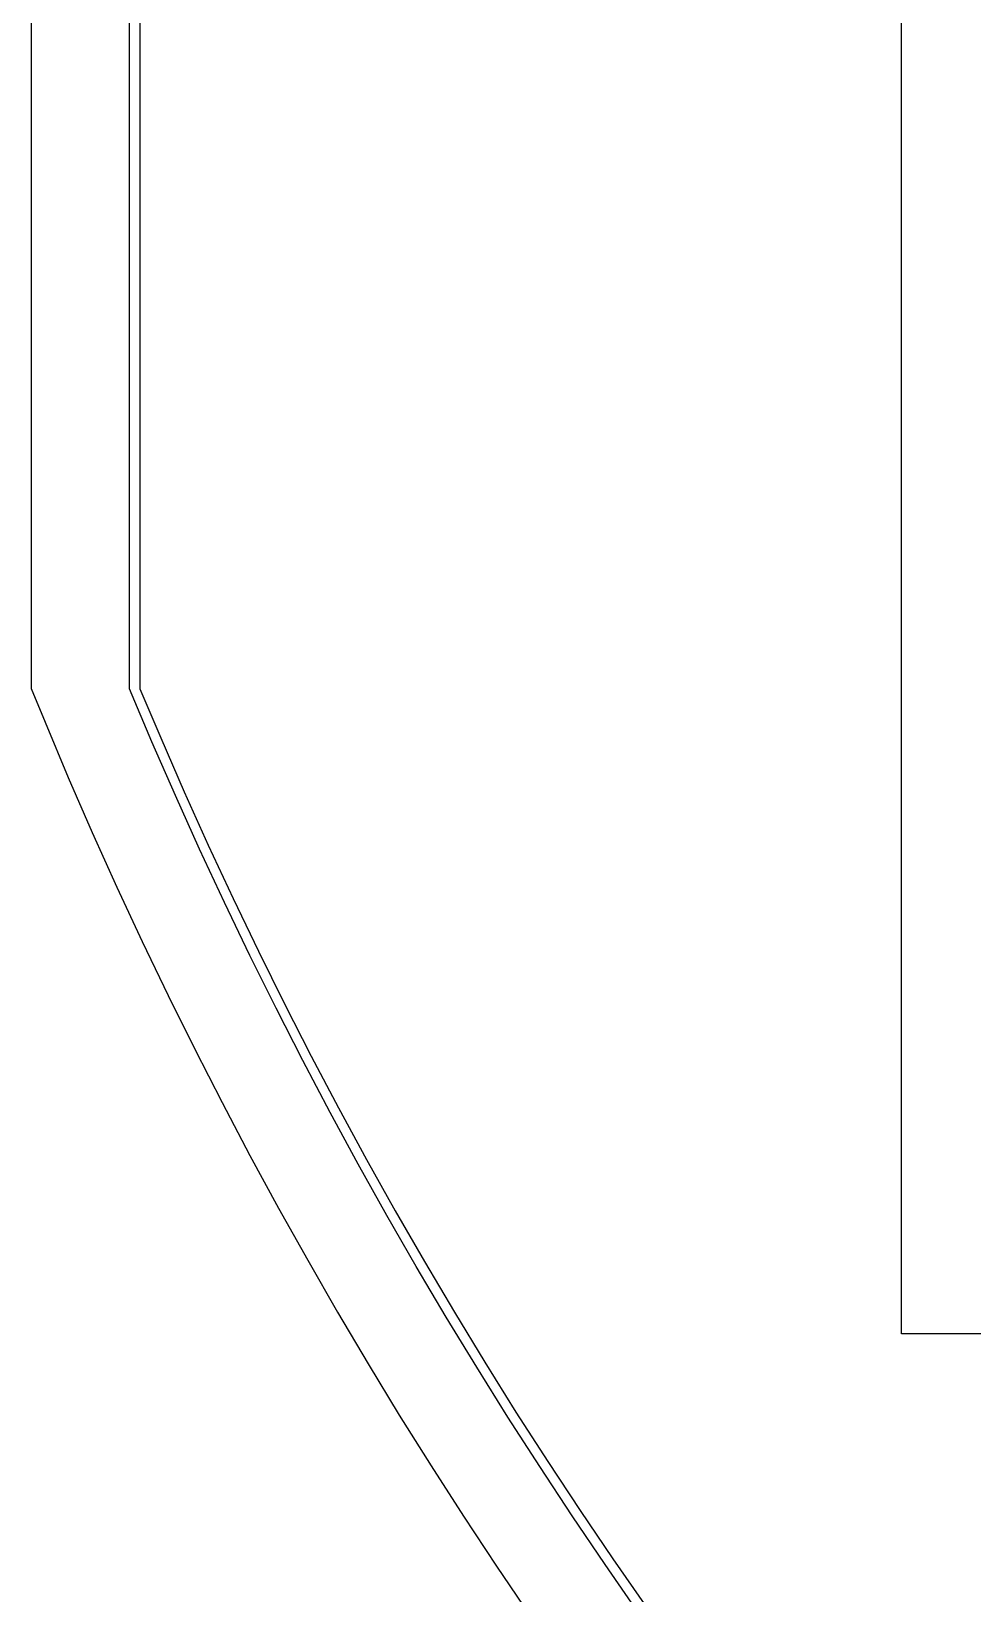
# Model space of a CAD drawing. Extents: x -25 to 123, y -44 to 109.
# Drawn here: x -24.88 to -10.13, y -10.72 to 13.77 of the extents above; entities that cross this region are included whole.
import ezdxf

# ---------------------------------------------------------------- set-up
doc = ezdxf.new("R2010")
doc.units = 0

msp = doc.modelspace()

# ---------------------------------------------------------------- linework, layer by layer
for p, q in [((-11.2486, -6.6469), (-11.2486, 71.0707)), ((-24.8751, 60.9582), (-24.8751, 3.46556)), ((-23.3349, 3.46223), (-23.3349, 60.9616)), ((-23.1725, 60.9607), (-23.1725, 3.4631)), ((-24.8751, 3.46556), (-24.6598, 2.93663)), ((-22.9855, 2.63295), (-23.3349, 3.46223)), ((-23.1725, 3.4631), (-22.8476, 2.69205)), ((-24.6598, 2.93663), (-24.2952, 2.07152)), ((-22.6173, 1.78841), (-22.9855, 2.63295)), ((-22.8476, 2.69205), (-22.4801, 1.8492)), ((-24.2952, 2.07152), (-23.92, 1.21094)), ((-22.2388, 0.94846), (-22.6173, 1.78841)), ((-22.4801, 1.8492), (-22.1024, 1.01093)), ((-23.92, 1.21094), (-23.5343, 0.35504)), ((-22.1024, 1.01093), (-21.7144, 0.17734)), ((-21.85, 0.11321), (-22.2388, 0.94846)), ((-23.5343, 0.35504), (-23.1382, -0.49605)), ((-21.451, -0.71719), (-21.85, 0.11321)), ((-21.7144, 0.17734), (-21.3162, -0.6514)), ((-23.1382, -0.49605), (-22.7316, -1.34222)), ((-21.0418, -1.54265), (-21.451, -0.71719)), ((-21.3162, -0.6514), (-20.9078, -1.4752)), ((-22.7316, -1.34222), (-22.3146, -2.18335)), ((-20.6225, -2.36302), (-21.0418, -1.54265)), ((-20.9078, -1.4752), (-20.4894, -2.29395)), ((-22.3146, -2.18335), (-21.8874, -3.01929)), ((-20.1932, -3.17819), (-20.6225, -2.36302)), ((-20.4894, -2.29395), (-20.0609, -3.10748)), ((-21.8874, -3.01929), (-21.45, -3.84993)), ((-19.754, -3.98802), (-20.1932, -3.17819)), ((-20.0609, -3.10748), (-19.6225, -3.9157)), ((-21.45, -3.84993), (-21.0023, -4.67514)), ((-19.6225, -3.9157), (-19.1743, -4.71848)), ((-19.3048, -4.79242), (-19.754, -3.98802)), ((-21.0023, -4.67514), (-20.5446, -5.4948)), ((-18.8457, -5.59122), (-19.3048, -4.79242)), ((-19.1743, -4.71848), (-18.7162, -5.51569)), ((-20.5446, -5.4948), (-20.0769, -6.30876)), ((-18.377, -6.38434), (-18.8457, -5.59122)), ((-18.7162, -5.51569), (-18.2483, -6.30724)), ((-20.0769, -6.30876), (-19.5992, -7.11694)), ((-18.2483, -6.30724), (-17.7708, -7.09296)), ((-17.8985, -7.17165), (-18.377, -6.38434)), ((7.88693, -6.6469), (-11.2486, -6.6469)), ((-17.7708, -7.09296), (-17.2836, -7.87277)), ((-19.5992, -7.11694), (-19.1116, -7.91919)), ((-17.4104, -7.95303), (-17.8985, -7.17165)), ((-19.1116, -7.91919), (-18.6143, -8.71539)), ((-16.9127, -8.72835), (-17.4104, -7.95303)), ((-17.2836, -7.87277), (-16.787, -8.64656)), ((-18.6143, -8.71539), (-18.1072, -9.50545)), ((-16.4056, -9.49751), (-16.9127, -8.72835)), ((-16.787, -8.64656), (-16.2808, -9.41418)), ((-18.1072, -9.50545), (-17.5904, -10.2892)), ((-15.889, -10.2604), (-16.4056, -9.49751)), ((-16.2808, -9.41418), (-15.7653, -10.1755)), ((-15.3632, -11.0169), (-15.889, -10.2604)), ((-15.7653, -10.1755), (-15.2405, -10.9305)), ((-17.5904, -10.2892), (-17.0641, -11.0666))]:
    msp.add_line(p, q)

doc.saveas('drawing.dxf')
